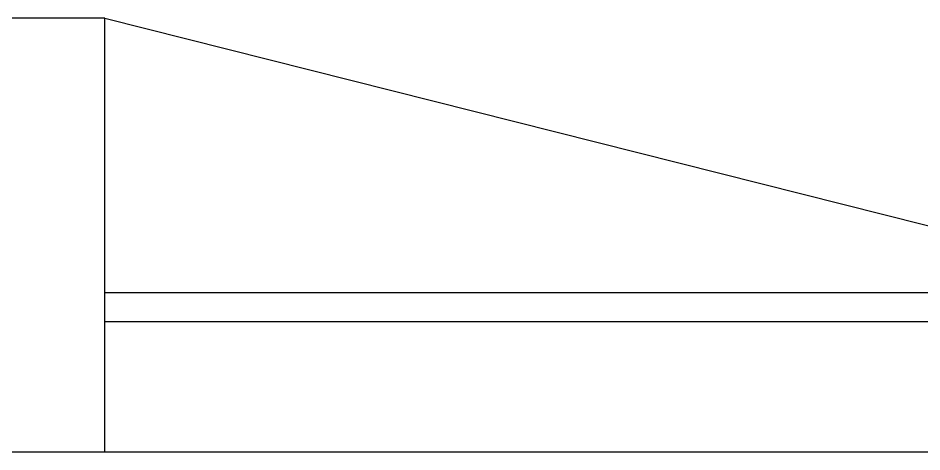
# Model space of a CAD drawing. Extents: x 11477420 to 23072185, y -28506554 to -14238804.
# Drawn here: x 11553818.1 to 11554130.6, y -14259039.4 to -14258889.4 of the extents above; entities that cross this region are included whole.
import ezdxf

# ---------------------------------------------------------------- set-up
doc = ezdxf.new("R2010")
doc.units = 0
doc.header["$LTSCALE"] = 50
doc.header["$MEASUREMENT"] = 0
doc.layers.get('0').update_dxf_attribs({"linetype": 'CONTINUOUS'})
doc.layers.add('C-WIN', color=4, linetype='CONTINUOUS')

# ---------------------------------------------------------------- blocks, each defined once
blk = doc.blocks.new('flooor')
at = {"ltscale": 30}
blk.add_lwpolyline([(11493206.8, -14188346.8), (11493801.8, -14188496.8), (11494396.8, -14188346.8)], dxfattribs=at)
at = {"layer": 'C-WIN', "ltscale": 30}
for p, q in [((11494396.8, -14188441.8), (11493206.8, -14188441.8)), ((11494396.8, -14188451.8), (11493206.8, -14188451.8)), ((11492056.8, -14188496.8), (11509298.22, -14188496.8))]:
    blk.add_line(p, q, dxfattribs=at)
blk.add_lwpolyline([(11493206.8, -14188346.8), (11493146.8, -14188346.8), (11493146.8, -14188496.8), (11493206.8, -14188496.8)], close=True, dxfattribs=at)

msp = doc.modelspace()

# ---------------------------------------------------------------- block references
msp.add_blockref('flooor', (60641.27, -70542.64))

doc.saveas('drawing.dxf')
